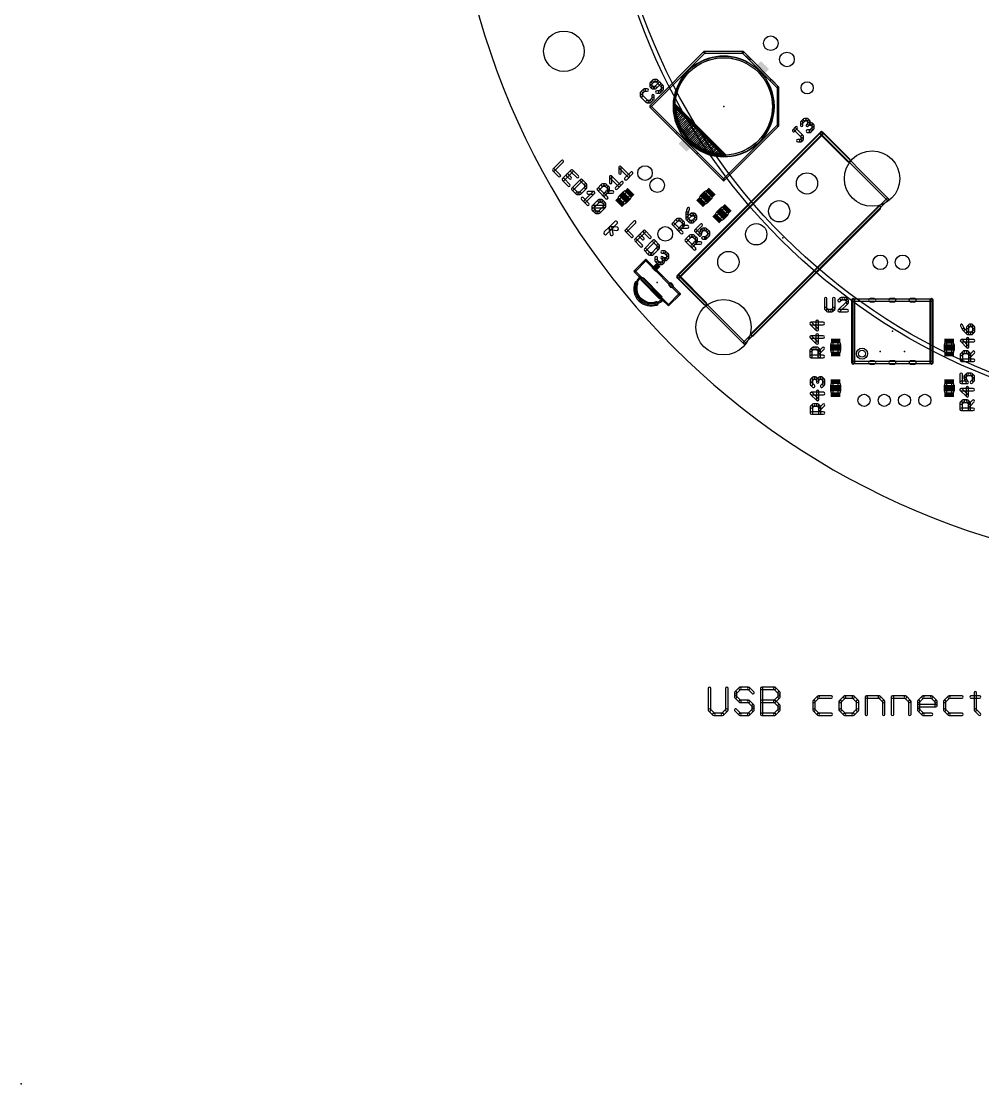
# Model space of a CAD drawing. Extents: x -10 to 136, y -30 to 100.
# Drawn here: x -9.6 to 50.6, y -30.3 to 36.2 of the extents above; entities that cross this region are included whole.
import ezdxf

# ---------------------------------------------------------------- set-up
doc = ezdxf.new("R2010")
doc.units = 0
for name, color, linetype in [('17', 82, 'CONTINUOUS'), ('18', 82, 'CONTINUOUS'), ('20', 7, 'CONTINUOUS'), ('21', 253, 'CONTINUOUS'), ('23', 7, 'CONTINUOUS'), ('24', 7, 'CONTINUOUS'), ('25', 253, 'CONTINUOUS'), ('49', 253, 'CONTINUOUS'), ('51', 253, 'CONTINUOUS')]:
    doc.layers.add(name, color=color, linetype=linetype)

# ---------------------------------------------------------------- blocks, each defined once
blk = doc.blocks.new('RECT')
blk.add_solid([(-0.5, -0.5), (0.5, -0.5), (-0.5, 0.5), (0.5, 0.5)])
blk = doc.blocks.new('ROUNDP')
blk.add_circle((0, 0), 0.5)
blk = doc.blocks.new('ROUNDV')
blk.add_circle((0, 0), 0.5)

msp = doc.modelspace()

# ---------------------------------------------------------------- linework, layer by layer
at = {"layer": '20'}
msp.add_circle((24.384, 34.29), 1.27, dxfattribs=at)
msp.add_arc((65.024, 49.53), 47.752, 180, 0, dxfattribs=at)
at = {"layer": '21'}
for points in [[(29.8326, 30.8026), (33.2267, 34.1967, 1), (33.1549, 34.2685), (29.7608, 30.8744, 1)], [(35.7839, 33.551, 1), (35.8303, 33.6414, 0.7285), (31.59, 29.4011, 1), (31.6804, 29.4474, -0.7285)], [(33.1908, 34.1818), (35.595, 34.1818, 1), (35.595, 34.2834), (33.1908, 34.2834, 1)], [(35.5591, 34.1967), (35.9833, 33.7724, 1), (36.0552, 33.8442), (35.6309, 34.2685, 1)], [(33.0019, 28.126, 1), (32.9555, 28.0356, 0.7285), (37.1958, 32.2759, 1), (37.1054, 32.2295, -0.7285)], [(37.3268, 32.4289), (37.7511, 32.0046, 1), (37.8229, 32.0765), (37.3987, 32.5007, 1)], [(37.7362, 32.0406), (37.7362, 29.6364, 1), (37.8378, 29.6364), (37.8378, 32.0406, 1)], [(31.459, 29.248), (29.8326, 30.8744, 1), (29.7608, 30.8026), (31.3871, 29.1762, 1)], [(31.6163, 20.1095), (40.5965, 29.0897, 1), (40.4528, 29.2334), (31.4726, 20.2532, 1)], [(37.7511, 29.6723), (34.357, 26.2782, 1), (34.4288, 26.2064), (37.8229, 29.6005, 1)], [(40.4528, 29.0897), (42.1411, 27.4015, 1), (42.2848, 27.5451), (40.5965, 29.2334, 1)], [(34.4288, 26.2782), (32.8025, 27.9045, 1), (32.7306, 27.8327), (34.357, 26.2064, 1)], [(36.268, 16.4994), (44.2066, 24.438, 1), (44.0629, 24.5817), (36.1243, 16.6431, 1)], [(27.0584, 22.8371), (27.3836, 23.1624, 1), (27.2399, 23.306), (26.9147, 22.9808, 1)], [(27.2053, 23.1846), (27.2771, 22.8398, 1), (27.476, 22.8813), (27.4042, 23.2261, 1)], [(27.5652, 23.6313), (27.2399, 23.306, 1), (27.3836, 23.1624), (27.7089, 23.4876, 1)], [(27.2977, 23.1336), (27.6822, 23.0797, 1), (27.7104, 23.2809), (27.3259, 23.3348, 1)], [(29.2385, 19.9488), (30.3592, 18.828, 1), (30.5029, 18.9717), (29.3821, 20.0924, 1)], [(33.3045, 18.5649), (31.6163, 20.2532, 1), (31.4726, 20.1095), (33.1609, 18.4212, 1)], [(29.0137, 19.7359, 1), (28.822, 19.8033, 0.6292), (30.2137, 18.4115, 1), (30.1464, 18.6032, -0.6292)], [(30.9709, 19.6306), (31.0699, 19.5316, 1), (31.2135, 19.6752), (31.1145, 19.7742, 1)], [(42.4064, 18.714), (42.4064, 14.814, 1), (42.6096, 14.814), (42.6096, 18.714, 1)], [(43.558, 18.6124), (43.818, 18.6124, 1), (43.818, 18.8156), (43.558, 18.8156, 1)], [(44.828, 18.6124), (45.088, 18.6124, 1), (45.088, 18.8156), (44.828, 18.8156, 1)], [(46.098, 18.6124), (46.358, 18.6124, 1), (46.358, 18.8156), (46.098, 18.8156, 1)], [(47.5096, 14.814), (47.5096, 18.714, 1), (47.3064, 18.714), (47.3064, 14.814, 1)], [(43.558, 14.7124), (43.818, 14.7124, 1), (43.818, 14.9156), (43.558, 14.9156, 1)], [(44.828, 14.7124), (45.088, 14.7124, 1), (45.088, 14.9156), (44.828, 14.9156, 1)], [(46.098, 14.7124), (46.358, 14.7124, 1), (46.358, 14.9156), (46.098, 14.9156, 1)]]:
    msp.add_lwpolyline(points, format="xyb", close=True, dxfattribs=at)
at = {"layer": '23'}
for p in [(34.3929, 30.8385), (28.194, 25.146), (33.274, 25.146), (34.29, 24.13), (27.432, 23.114), (38.1, 22.606), (30.226, 19.812), (44.958, 16.764), (41.402, 15.748), (48.514, 15.748), (41.402, 13.208), (48.514, 13.208), (-9.6012, -30.3276)]:
    msp.add_point(p, dxfattribs=at)
at = {"layer": '24'}
for p in [(33.274, 22.606), (44.196, 15.494), (45.72, 15.494)]:
    msp.add_point(p, dxfattribs=at)
at = {"layer": '25'}
for points in [[(29.3671, 31.9151), (29.1873, 31.7353, 1), (29.2951, 31.6276), (29.4749, 31.8073, 1)], [(29.6007, 31.9374), (29.421, 31.9374, 1), (29.421, 31.785), (29.6007, 31.785, 1)], [(29.9625, 32.5105), (29.7827, 32.3307, 1), (29.8905, 32.2229), (30.0702, 32.4027, 1)], [(29.7604, 32.2768), (29.7604, 32.0971, 1), (29.9128, 32.0971), (29.9128, 32.2768, 1)], [(29.7827, 32.0432), (29.8726, 31.9533, 1), (29.9803, 32.0611), (29.8905, 32.1509, 1)], [(29.9265, 31.931), (30.1062, 31.931, 1), (30.1062, 32.0834), (29.9265, 32.0834, 1)], [(30.1961, 32.5328), (30.0163, 32.5328, 1), (30.0163, 32.3804), (30.1961, 32.3804, 1)], [(30.1601, 31.9533), (30.4297, 32.2229, 1), (30.322, 32.3307), (30.0523, 32.0611, 1)], [(30.6095, 32.1509), (30.25, 32.5105, 1), (30.1422, 32.4027), (30.5017, 32.0432, 1)], [(30.4297, 31.6837), (30.6095, 31.8634, 1), (30.5017, 31.9712), (30.322, 31.7914, 1)], [(30.6318, 31.9173), (30.6318, 32.0971, 1), (30.4794, 32.0971), (30.4794, 31.9173, 1)], [(29.165, 31.6815), (29.165, 31.5017, 1), (29.3174, 31.5017), (29.3174, 31.6815, 1)], [(29.1873, 31.4478), (29.5469, 31.0883, 1), (29.6546, 31.1961), (29.2951, 31.5556, 1)], [(29.8344, 31.0883), (30.0141, 31.2681, 1), (29.9064, 31.3758), (29.7266, 31.1961, 1)], [(30.0365, 31.3219), (30.0365, 31.5017, 1), (29.8841, 31.5017), (29.8841, 31.3219, 1)], [(30.1961, 31.6613), (30.3759, 31.6613, 1), (30.3759, 31.8137), (30.1961, 31.8137, 1)], [(29.6007, 31.066), (29.7805, 31.066, 1), (29.7805, 31.2184), (29.6007, 31.2184, 1)], [(39.3252, 29.7791), (39.505, 29.9589, 1), (39.3973, 30.0666), (39.2175, 29.8869, 1)], [(39.4511, 29.9366), (39.6309, 29.9366, 1), (39.6309, 30.089), (39.4511, 30.089, 1)], [(39.577, 29.9589), (39.6669, 29.869, 1), (39.7746, 29.9768), (39.6848, 30.0666, 1)], [(39.6446, 29.9229), (39.6446, 29.7431, 1), (39.797, 29.7431), (39.797, 29.9229, 1)], [(38.8198, 29.2736), (38.9995, 29.4534, 1), (38.8918, 29.5612), (38.712, 29.3814, 1)], [(39.3591, 29.0219), (38.9097, 29.4713, 1), (38.8019, 29.3635), (39.2513, 28.9141, 1)], [(39.3476, 29.6532), (39.3476, 29.833, 1), (39.1952, 29.833), (39.1952, 29.6532, 1)], [(39.6669, 29.797), (39.577, 29.7071, 1), (39.6848, 29.5994), (39.7746, 29.6892, 1)], [(39.8106, 29.3699), (39.6309, 29.3699, 1), (39.6309, 29.2175), (39.8106, 29.2175, 1)], [(39.7208, 29.6669), (39.9005, 29.6669, 1), (39.9005, 29.8193), (39.7208, 29.8193, 1)], [(39.9365, 29.5274), (39.7568, 29.3476, 1), (39.8645, 29.2398), (40.0443, 29.4196, 1)], [(39.8466, 29.6892), (39.9365, 29.5994, 1), (40.0443, 29.7071), (39.9544, 29.797, 1)], [(39.9142, 29.6532), (39.9142, 29.4735, 1), (40.0666, 29.4735), (40.0666, 29.6532, 1)], [(39.0355, 28.6222), (39.2153, 28.6222, 1), (39.2153, 28.7746), (39.0355, 28.7746, 1)], [(39.2692, 28.6445), (39.359, 28.7344, 1), (39.2513, 28.8421), (39.1614, 28.7523, 1)], [(39.3814, 28.7882), (39.3814, 28.968, 1), (39.229, 28.968), (39.229, 28.7883, 1)], [(24.2317, 27.4548), (23.6924, 26.9156, 1), (23.8002, 26.8078), (24.3394, 27.3471, 1)], [(23.6924, 26.8078), (24.0519, 26.4483, 1), (24.1597, 26.5561), (23.8002, 26.9156, 1)], [(24.827, 26.8595), (24.2878, 26.3202, 1), (24.3955, 26.2124), (24.9348, 26.7517, 1)], [(24.5574, 26.4821), (24.7372, 26.3023, 1), (24.8449, 26.4101), (24.6652, 26.5898, 1)], [(25.2943, 26.5), (24.9348, 26.8595, 1), (24.827, 26.7517), (25.1865, 26.3922, 1)], [(27.9789, 26.6693), (27.9789, 27.0288, 1), (27.8265, 27.0288), (27.8265, 26.6693, 1)], [(27.8488, 26.9749), (28.3881, 26.4356, 1), (28.4958, 26.5434), (27.9565, 27.0827, 1)], [(28.3161, 26.2559), (28.6756, 26.6154, 1), (28.5678, 26.7232), (28.2083, 26.3637, 1)], [(24.2878, 26.2124), (24.6473, 25.8529, 1), (24.755, 25.9607), (24.3955, 26.3202, 1)], [(25.4224, 26.2641), (24.8831, 25.7248, 1), (24.9909, 25.6171), (25.5302, 26.1564, 1)], [(25.7998, 25.9945), (25.5302, 26.2641, 1), (25.4224, 26.1564), (25.692, 25.8867, 1)], [(25.8221, 25.7608), (25.8221, 25.9406, 1), (25.6697, 25.9406), (25.6697, 25.7608, 1)], [(26.5861, 25.6044), (26.8557, 25.8741, 1), (26.7479, 25.9818), (26.4783, 25.7122, 1)], [(26.8018, 25.8518), (26.9816, 25.8518, 1), (26.9816, 26.0042), (26.8018, 26.0042, 1)], [(26.9277, 25.8741), (27.1075, 25.6943, 1), (27.2152, 25.8021), (27.0355, 25.9818, 1)], [(27.3835, 26.0739), (27.3835, 26.4334, 1), (27.2311, 26.4334), (27.2311, 26.0739, 1)], [(27.2534, 26.3796), (27.7927, 25.8403, 1), (27.9005, 25.9481), (27.3612, 26.4873, 1)], [(27.7207, 25.6605), (28.0802, 26.02, 1), (27.9725, 26.1278), (27.6129, 25.7683, 1)], [(24.8831, 25.6171), (25.1528, 25.3474, 1), (25.2605, 25.4552), (24.9909, 25.7248, 1)], [(25.2066, 25.3251), (25.3864, 25.3251, 1), (25.3864, 25.4775), (25.2066, 25.4775, 1)], [(25.4403, 25.3474), (25.7998, 25.707, 1), (25.692, 25.8147), (25.3325, 25.4552, 1)], [(26.1975, 25.489), (25.6582, 24.9497, 1), (25.766, 24.842), (26.3053, 25.3812, 1)], [(25.8919, 25.3589), (26.2514, 25.3589, 1), (26.2514, 25.5113), (25.8919, 25.5113, 1)], [(27.1253, 25.1729), (26.5861, 25.7122, 1), (26.4783, 25.6044), (27.0176, 25.0652, 1)], [(27.1075, 25.6223), (26.8378, 25.3527, 1), (26.9456, 25.2449), (27.2152, 25.5146, 1)], [(27.0715, 25.4024), (27.431, 25.4024, 1), (27.431, 25.5548), (27.0715, 25.5548, 1)], [(27.0851, 25.7482), (27.0851, 25.5685, 1), (27.2375, 25.5685), (27.2375, 25.7482, 1)], [(25.4785, 25.0217), (25.838, 24.6622, 1), (25.9458, 24.77), (25.5862, 25.1295, 1)], [(26.2715, 24.5162), (26.631, 24.8757, 1), (26.5232, 24.9835), (26.1637, 24.624, 1)], [(26.2938, 24.3904), (26.2938, 24.5701, 1), (26.1414, 24.5701), (26.1414, 24.3904, 1)], [(26.2176, 24.4939), (26.9366, 24.4939, 1), (26.9366, 24.6463), (26.2176, 24.6463, 1)], [(26.5771, 24.8534), (26.7569, 24.8534, 1), (26.7569, 25.0058), (26.5771, 25.0058, 1)], [(26.8827, 24.624), (26.5232, 24.2645, 1), (26.631, 24.1567), (26.9905, 24.5162, 1)], [(26.703, 24.8758), (26.8827, 24.696, 1), (26.9905, 24.8038), (26.8108, 24.9835, 1)], [(26.8604, 24.7499), (26.8604, 24.5701, 1), (27.0128, 24.5701), (27.0128, 24.7499, 1)], [(26.4512, 24.2645), (26.2715, 24.4442, 1), (26.1637, 24.3365), (26.3435, 24.1567, 1)], [(26.5771, 24.2868), (26.3974, 24.2868, 1), (26.3974, 24.1344), (26.5771, 24.1344, 1)], [(32.1129, 24.4598), (32.023, 24.1902, 1), (32.1676, 24.142), (32.2575, 24.4116, 1)], [(32.0191, 24.1661), (32.0191, 23.8066, 1), (32.1715, 23.8066), (32.1715, 24.1661, 1)], [(32.3111, 24.1301), (32.0414, 23.8604, 1), (32.1492, 23.7527), (32.4188, 24.0223, 1)], [(32.5447, 24.1524), (32.365, 24.1524, 1), (32.365, 24), (32.5447, 24, 1)], [(32.6885, 24.0402), (32.5986, 24.1301, 1), (32.4908, 24.0223), (32.5807, 23.9324, 1)], [(32.7108, 23.8066), (32.7108, 23.9863, 1), (32.5584, 23.9863), (32.5584, 23.8066, 1)], [(28.7717, 23.6617), (28.2324, 23.1225, 1), (28.3402, 23.0147), (28.8795, 23.554, 1)], [(31.2842, 23.427), (31.5538, 23.6966, 1), (31.4461, 23.8044), (31.1764, 23.5347, 1)], [(31.8235, 22.9955), (31.2842, 23.5347, 1), (31.1764, 23.427), (31.7157, 22.8877, 1)], [(31.5, 23.6743), (31.6797, 23.6743, 1), (31.6797, 23.8267), (31.5, 23.8267, 1)], [(31.8056, 23.4448), (31.5359, 23.1752, 1), (31.6437, 23.0674), (31.9134, 23.3371, 1)], [(31.6258, 23.6966), (31.8056, 23.5168, 1), (31.9134, 23.6246), (31.7336, 23.8044, 1)], [(31.7696, 23.2249), (32.1291, 23.2249, 1), (32.1291, 23.3773), (31.7696, 23.3773, 1)], [(31.7833, 23.5707), (31.7833, 23.391, 1), (31.9357, 23.391), (31.9357, 23.5707, 1)], [(32.0414, 23.7527), (32.2212, 23.5729, 1), (32.329, 23.6807), (32.1492, 23.8604, 1)], [(32.2751, 23.5506), (32.4548, 23.5506, 1), (32.4548, 23.703), (32.2751, 23.703, 1)], [(32.5087, 23.5729), (32.6885, 23.7527, 1), (32.5807, 23.8604), (32.4009, 23.6807, 1)], [(32.9441, 23.4736), (32.5846, 23.1141, 1), (32.6924, 23.0063), (33.0519, 23.3658, 1)], [(28.2324, 23.0147), (28.5919, 22.6552, 1), (28.6997, 22.763), (28.3402, 23.1225, 1)], [(29.3671, 23.0664), (28.8278, 22.5271, 1), (28.9356, 22.4193), (29.4748, 22.9586, 1)], [(29.0974, 22.689), (29.2772, 22.5092, 1), (29.3849, 22.617), (29.2052, 22.7967, 1)], [(29.8343, 22.7069), (29.4748, 23.0664, 1), (29.3671, 22.9586), (29.7266, 22.5991, 1)], [(32.097, 22.411), (32.3666, 22.6806, 1), (32.2589, 22.7884), (31.9892, 22.5187, 1)], [(32.3128, 22.6583), (32.4925, 22.6583, 1), (32.4925, 22.8107), (32.3128, 22.8107, 1)], [(32.4386, 22.6806), (32.6184, 22.5008, 1), (32.7261, 22.6086), (32.5464, 22.7884, 1)], [(32.5846, 23.0063), (32.8542, 22.7367, 1), (32.962, 22.8444), (32.6924, 23.1141, 1)], [(32.5961, 22.5547), (32.5961, 22.375, 1), (32.7485, 22.375), (32.7485, 22.5547, 1)], [(32.9804, 22.7665), (33.0703, 23.0361, 1), (32.9257, 23.0843), (32.8358, 22.8147, 1)], [(33.0519, 23.0063), (33.1417, 23.0962, 1), (33.034, 23.204), (32.9441, 23.1141, 1)], [(33.0879, 23.0739), (33.2676, 23.0739, 1), (33.2676, 23.2263), (33.0879, 23.2263, 1)], [(33.2676, 22.687), (33.0879, 22.687, 1), (33.0879, 22.5346), (33.2676, 22.5346, 1)], [(33.2137, 23.0962), (33.3935, 22.9164, 1), (33.5013, 23.0242), (33.3215, 23.204, 1)], [(33.3935, 22.8444), (33.2137, 22.6647, 1), (33.3215, 22.5569), (33.5013, 22.7367, 1)], [(33.3712, 22.9703), (33.3712, 22.7906, 1), (33.5236, 22.7906), (33.5236, 22.9703, 1)], [(28.8278, 22.4193), (29.1873, 22.0598, 1), (29.2951, 22.1676), (28.9356, 22.5271, 1)], [(29.9624, 22.471), (29.4232, 21.9317, 1), (29.5309, 21.824), (30.0702, 22.3633, 1)], [(29.4232, 21.824), (29.6928, 21.5543, 1), (29.8006, 21.6621), (29.5309, 21.9317, 1)], [(29.9803, 21.5543), (30.3398, 21.9139, 1), (30.2321, 22.0216), (29.8725, 21.6621, 1)], [(30.3398, 22.2014), (30.0702, 22.471, 1), (29.9624, 22.3633), (30.2321, 22.0936, 1)], [(30.3621, 21.9677), (30.3621, 22.1475, 1), (30.2097, 22.1475), (30.2097, 21.9677, 1)], [(32.6363, 21.9794), (32.097, 22.5187, 1), (31.9892, 22.411), (32.5285, 21.8717, 1)], [(32.6184, 22.4288), (32.3487, 22.1592, 1), (32.4565, 22.0514), (32.7261, 22.3211, 1)], [(32.5824, 22.2089), (32.9419, 22.2089, 1), (32.9419, 22.3613), (32.5824, 22.3613, 1)], [(29.7467, 21.532), (29.9264, 21.532, 1), (29.9264, 21.6844), (29.7467, 21.6844, 1)], [(30.2385, 21.1926), (30.2385, 21.3724, 1), (30.0861, 21.3724), (30.0861, 21.1926, 1)], [(30.5218, 21.6557), (30.7015, 21.6557, 1), (30.7015, 21.8081), (30.5218, 21.8081, 1)], [(30.6655, 21.3364), (30.5757, 21.4263, 1), (30.4679, 21.3185), (30.5578, 21.2286, 1)], [(30.7914, 21.3587), (30.6117, 21.3587, 1), (30.6117, 21.2063), (30.7914, 21.2063, 1)], [(30.5355, 21.2825), (30.5355, 21.1027, 1), (30.6879, 21.1027), (30.6879, 21.2825, 1)], [(30.6477, 21.678), (30.8274, 21.4983, 1), (30.9352, 21.606), (30.7554, 21.7858, 1)], [(30.8274, 21.4263), (30.7375, 21.3364, 1), (30.8453, 21.2286), (30.9352, 21.3185, 1)], [(30.8051, 21.5521), (30.8051, 21.3724, 1), (30.9575, 21.3724), (30.9575, 21.5521, 1)], [(30.3959, 21.0667), (30.2162, 21.2465, 1), (30.1084, 21.1387), (30.2881, 20.959, 1)], [(30.5218, 21.0891), (30.342, 21.0891, 1), (30.342, 20.9367), (30.5218, 20.9367, 1)], [(30.5578, 21.1566), (30.4679, 21.0667, 1), (30.5757, 20.959), (30.6655, 21.0489, 1)], [(40.7037, 18.8129), (40.7037, 18.1773, 1), (40.8561, 18.1773), (40.8561, 18.8129, 1)], [(41.3645, 18.1773), (41.3645, 18.8129, 1), (41.2121, 18.8129), (41.2121, 18.1773, 1)], [(41.6951, 18.8667), (41.5679, 18.7396, 1), (41.6757, 18.6319), (41.8028, 18.759, 1)], [(41.6757, 17.9963), (42.1841, 18.5048, 1), (42.0764, 18.6125), (41.5679, 18.1041, 1)], [(42.0032, 18.8891), (41.7489, 18.8891, 1), (41.7489, 18.7367), (42.0032, 18.7367, 1)], [(42.1841, 18.7396), (42.057, 18.8667, 1), (41.9493, 18.759), (42.0764, 18.6319, 1)], [(42.2065, 18.5586), (42.2065, 18.6857, 1), (42.0541, 18.6857), (42.0541, 18.5586, 1)], [(40.726, 18.1234), (40.8531, 17.9963, 1), (40.9609, 18.1041), (40.8337, 18.2312, 1)], [(40.907, 17.974), (41.1612, 17.974, 1), (41.1612, 18.1264), (40.907, 18.1264, 1)], [(41.2151, 17.9963), (41.3422, 18.1234, 1), (41.2344, 18.2312), (41.1073, 18.1041, 1)], [(42.1303, 18.1264), (41.6218, 18.1264, 1), (41.6218, 17.974), (42.1303, 17.974, 1)], [(40.6273, 17.3307), (39.8647, 17.3307, 1), (39.8647, 17.1783), (40.6273, 17.1783, 1)], [(39.8108, 17.2006), (40.1921, 16.8192, 1), (40.2999, 16.927), (39.9185, 17.3083, 1)], [(40.3222, 16.8731), (40.3222, 17.3816, 1), (40.1698, 17.3816), (40.1698, 16.8731, 1)], [(49.2199, 17.1076), (49.347, 16.8534, 1), (49.4833, 16.9215), (49.3562, 17.1757, 1)], [(49.3613, 16.8336), (49.6155, 16.5793, 1), (49.7233, 16.6871), (49.469, 16.9413, 1)], [(49.7426, 17.1955), (49.6155, 17.0684, 1), (49.7233, 16.9607), (49.8504, 17.0878, 1)], [(49.5932, 17.0146), (49.5932, 16.6332, 1), (49.7456, 16.6332), (49.7456, 17.0146, 1)], [(49.6694, 16.557), (49.9236, 16.557, 1), (49.9236, 16.7094), (49.6694, 16.7094, 1)], [(49.9236, 17.2179), (49.7965, 17.2179, 1), (49.7965, 17.0655), (49.9236, 17.0655, 1)], [(50.1046, 17.0684), (49.9775, 17.1955, 1), (49.8697, 17.0878), (49.9968, 16.9607, 1)], [(49.9775, 16.5793), (50.1046, 16.7065, 1), (49.9968, 16.8142), (49.8697, 16.6871, 1)], [(50.1269, 16.7603), (50.1269, 17.0146, 1), (49.9745, 17.0146), (49.9745, 16.7603, 1)], [(40.6273, 16.4887), (39.8647, 16.4887, 1), (39.8647, 16.3363), (40.6273, 16.3363, 1)], [(39.8108, 16.3586), (40.1921, 15.9773, 1), (40.2999, 16.085), (39.9185, 16.4664, 1)], [(40.3222, 16.0312), (40.3222, 16.5396, 1), (40.1698, 16.5396), (40.1698, 16.0312, 1)], [(50.0507, 16.2488), (49.2881, 16.2488, 1), (49.2881, 16.0964), (50.0507, 16.0964, 1)], [(49.2342, 16.1187), (49.6155, 15.7374, 1), (49.7233, 15.8451), (49.3419, 16.2265, 1)], [(49.7456, 15.7913), (49.7456, 16.2997, 1), (49.5932, 16.2997), (49.5932, 15.7913, 1)], [(39.9185, 15.5166), (40.0456, 15.6438, 1), (39.9379, 15.7515), (39.8108, 15.6244, 1)], [(39.9409, 15.1892), (39.9409, 15.5705, 1), (39.7885, 15.5705), (39.7885, 15.1892, 1)], [(39.9918, 15.6214), (40.246, 15.6214, 1), (40.246, 15.7738), (39.9918, 15.7738, 1)], [(40.1921, 15.6438), (40.3192, 15.5166, 1), (40.427, 15.6244), (40.2999, 15.7515, 1)], [(40.427, 15.3895), (40.6812, 15.6438, 1), (40.5734, 15.7515), (40.3192, 15.4973, 1)], [(40.2969, 15.5705), (40.2969, 15.1892, 1), (40.4493, 15.1892), (40.4493, 15.5705, 1)], [(49.3419, 15.2767), (49.469, 15.4039, 1), (49.3613, 15.5116), (49.2342, 15.3845, 1)], [(49.3643, 14.9493), (49.3643, 15.3306, 1), (49.2119, 15.3306), (49.2119, 14.9493, 1)], [(49.4152, 15.3815), (49.6694, 15.3815, 1), (49.6694, 15.5339), (49.4152, 15.5339, 1)], [(49.6155, 15.4039), (49.7426, 15.2767, 1), (49.8504, 15.3845), (49.7233, 15.5116, 1)], [(49.8504, 15.1496), (50.1046, 15.4039, 1), (49.9968, 15.5116), (49.7426, 15.2574, 1)], [(49.7203, 15.3306), (49.7203, 14.9493, 1), (49.8727, 14.9493), (49.8727, 15.3306, 1)], [(40.6273, 15.2654), (39.8647, 15.2654, 1), (39.8647, 15.113), (40.6273, 15.113, 1)], [(50.0507, 15.0255), (49.2881, 15.0255, 1), (49.2881, 14.8731), (50.0507, 14.8731, 1)], [(49.1865, 14.0796), (49.1865, 13.5711, 1), (49.3389, 13.5711), (49.3389, 14.0796, 1)], [(49.5707, 13.8986), (49.6979, 14.0257, 1), (49.5901, 14.1334), (49.463, 14.0063, 1)], [(49.5931, 13.8253), (49.5931, 13.9525, 1), (49.4407, 13.9525), (49.4407, 13.8253, 1)], [(49.644, 14.0034), (49.8982, 14.0034, 1), (49.8982, 14.1558), (49.644, 14.1558, 1)], [(49.8443, 14.0257), (49.9714, 13.8986, 1), (50.0792, 14.0063), (49.9521, 14.1334, 1)], [(49.9491, 13.9525), (49.9491, 13.6982, 1), (50.1015, 13.6982), (50.1015, 13.9525, 1)], [(39.9439, 13.6587), (40.071, 13.7858, 1), (39.9633, 13.8935), (39.8362, 13.7664, 1)], [(39.9663, 13.4583), (39.9663, 13.7126, 1), (39.8139, 13.7126), (39.8139, 13.4583, 1)], [(40.071, 13.3851), (39.9439, 13.5122, 1), (39.8362, 13.4045), (39.9633, 13.2773, 1)], [(40.0172, 13.7635), (40.1443, 13.7635, 1), (40.1443, 13.9159), (40.0172, 13.9159, 1)], [(40.0904, 13.7858), (40.2175, 13.6587, 1), (40.3253, 13.7664), (40.1981, 13.8935, 1)], [(40.3253, 13.6587), (40.4524, 13.7858, 1), (40.3446, 13.8935), (40.2175, 13.7664, 1)], [(40.1952, 13.7126), (40.1952, 13.5854, 1), (40.3476, 13.5854), (40.3476, 13.7126, 1)], [(40.3985, 13.7635), (40.5256, 13.7635, 1), (40.5256, 13.9159), (40.3985, 13.9159, 1)], [(40.4717, 13.7858), (40.5988, 13.6587, 1), (40.7066, 13.7664), (40.5795, 13.8935, 1)], [(40.5988, 13.5122), (40.4717, 13.3851, 1), (40.5795, 13.2773), (40.7066, 13.4045, 1)], [(40.5765, 13.7126), (40.5765, 13.4583, 1), (40.7289, 13.4583), (40.7289, 13.7126, 1)], [(49.2627, 13.4949), (49.644, 13.4949, 1), (49.644, 13.6473), (49.2627, 13.6473, 1)], [(49.7121, 13.6052), (49.585, 13.8594, 1), (49.4487, 13.7913), (49.5758, 13.5371, 1)], [(49.7202, 12.7292), (49.7202, 13.2376, 1), (49.5678, 13.2376), (49.5678, 12.7292, 1)], [(49.9714, 13.7521), (49.8443, 13.625, 1), (49.9521, 13.5172), (50.0792, 13.6444, 1)], [(40.6527, 12.9468), (39.8901, 12.9468, 1), (39.8901, 12.7944), (40.6527, 12.7944, 1)], [(39.8362, 12.8167), (40.2175, 12.4354, 1), (40.3253, 12.5431), (39.9439, 12.9245, 1)], [(40.3476, 12.4893), (40.3476, 12.9977, 1), (40.1952, 12.9977), (40.1952, 12.4893, 1)], [(50.0253, 13.1867), (49.2627, 13.1867, 1), (49.2627, 13.0343), (50.0253, 13.0343, 1)], [(49.2088, 13.0566), (49.5901, 12.6753, 1), (49.6979, 12.783), (49.3165, 13.1644, 1)], [(39.9439, 11.9747), (40.071, 12.1019, 1), (39.9633, 12.2096), (39.8362, 12.0825, 1)], [(39.9663, 11.6473), (39.9663, 12.0286, 1), (39.8139, 12.0286), (39.8139, 11.6473, 1)], [(40.0172, 12.0795), (40.2714, 12.0795, 1), (40.2714, 12.2319), (40.0172, 12.2319, 1)], [(40.2175, 12.1019), (40.3446, 11.9747, 1), (40.4524, 12.0825), (40.3253, 12.2096, 1)], [(40.4524, 11.8476), (40.7066, 12.1019, 1), (40.5988, 12.2096), (40.3446, 11.9554, 1)], [(40.3223, 12.0286), (40.3223, 11.6473, 1), (40.4747, 11.6473), (40.4747, 12.0286, 1)], [(49.3165, 12.2146), (49.4436, 12.3418, 1), (49.3359, 12.4495), (49.2088, 12.3224, 1)], [(49.3389, 11.8872), (49.3389, 12.2685, 1), (49.1865, 12.2685), (49.1865, 11.8872, 1)], [(49.3898, 12.3194), (49.644, 12.3194, 1), (49.644, 12.4718), (49.3898, 12.4718, 1)], [(49.5901, 12.3418), (49.7172, 12.2146, 1), (49.825, 12.3224), (49.6979, 12.4495, 1)], [(49.825, 12.0875), (50.0792, 12.3418, 1), (49.9714, 12.4495), (49.7172, 12.1953, 1)], [(49.6949, 12.2685), (49.6949, 11.8872, 1), (49.8473, 11.8872), (49.8473, 12.2685, 1)], [(40.6527, 11.7235), (39.8901, 11.7235, 1), (39.8901, 11.5711), (40.6527, 11.5711, 1)], [(50.0253, 11.9634), (49.2627, 11.9634, 1), (49.2627, 11.811), (50.0253, 11.811, 1)]]:
    msp.add_lwpolyline(points, format="xyb", close=True, dxfattribs=at)
at = {"layer": '49'}
for points in [[(33.4264, -5.5866), (33.4264, -6.9424, 1), (33.5788, -6.9424), (33.5788, -5.5866, 1)], [(34.6635, -6.9424), (34.6635, -5.5866, 1), (34.5111, -5.5866), (34.5111, -6.9424, 1)], [(35.357, -5.5327), (35.0859, -5.8039, 1), (35.1936, -5.9117), (35.4648, -5.6405, 1)], [(35.0636, -5.8578), (35.0636, -6.1289, 1), (35.216, -6.1289), (35.216, -5.8578, 1)], [(35.9533, -5.5104), (35.4109, -5.5104, 1), (35.4109, -5.6628), (35.9533, -5.6628, 1)], [(36.2783, -5.8039), (36.0071, -5.5327, 1), (35.8994, -5.6405), (36.1705, -5.9117, 1)], [(36.8531, -7.2136), (36.8531, -5.5866, 1), (36.7007, -5.5866), (36.7007, -7.2136, 1)], [(36.7769, -5.6628), (37.5904, -5.6628, 1), (37.5904, -5.5104), (36.7769, -5.5104, 1)], [(37.5365, -5.6405), (37.8077, -5.9117, 1), (37.9155, -5.8039), (37.6443, -5.5327, 1)], [(37.7854, -5.8578), (37.7854, -6.1289, 1), (37.9378, -6.1289), (37.9378, -5.8578, 1)], [(50.0691, -5.8578), (50.0691, -6.9424, 1), (50.2215, -6.9424), (50.2215, -5.8578, 1)], [(35.0859, -6.1828), (35.357, -6.454, 1), (35.4648, -6.3462), (35.1936, -6.0751, 1)], [(35.4109, -6.4763), (35.9533, -6.4763, 1), (35.9533, -6.3239), (35.4109, -6.3239, 1)], [(35.8994, -6.454), (36.1705, -6.7252, 1), (36.2783, -6.6174), (36.0071, -6.3462, 1)], [(36.1482, -6.6713), (36.1482, -6.9424, 1), (36.3006, -6.9424), (36.3006, -6.6713, 1)], [(36.7769, -6.4763), (37.5904, -6.4763, 1), (37.5904, -6.3239), (36.7769, -6.3239, 1)], [(37.8077, -6.0751), (37.5365, -6.3462, 1), (37.6443, -6.454), (37.9155, -6.1828, 1)], [(37.5365, -6.454), (37.8077, -6.7252, 1), (37.9155, -6.6174), (37.6443, -6.3462, 1)], [(37.7854, -6.6713), (37.7854, -6.9424, 1), (37.9378, -6.9424), (37.9378, -6.6713, 1)], [(40.2685, -6.0751), (39.9973, -6.3462, 1), (40.1051, -6.454), (40.3763, -6.1828, 1)], [(39.975, -6.4001), (39.975, -6.9424, 1), (40.1274, -6.9424), (40.1274, -6.4001, 1)], [(41.1359, -6.0527), (40.3224, -6.0527, 1), (40.3224, -6.2051), (41.1359, -6.2051, 1)], [(41.9057, -6.0751), (41.6345, -6.3462, 1), (41.7423, -6.454), (42.0134, -6.1828, 1)], [(41.6122, -6.4001), (41.6122, -6.9424, 1), (41.7646, -6.9424), (41.7646, -6.4001, 1)], [(42.5019, -6.0527), (41.9595, -6.0527, 1), (41.9595, -6.2051), (42.5019, -6.2051, 1)], [(42.8269, -6.3462), (42.5558, -6.0751, 1), (42.448, -6.1828), (42.7192, -6.454, 1)], [(42.8492, -6.9424), (42.8492, -6.4001, 1), (42.6968, -6.4001), (42.6968, -6.9424, 1)], [(43.4017, -7.2136), (43.4017, -6.1289, 1), (43.2493, -6.1289), (43.2493, -7.2136, 1)], [(43.3255, -6.2051), (44.139, -6.2051, 1), (44.139, -6.0527), (43.3255, -6.0527, 1)], [(44.0851, -6.1828), (44.3563, -6.454, 1), (44.4641, -6.3462), (44.1929, -6.0751, 1)], [(44.334, -6.4001), (44.334, -7.2136, 1), (44.4864, -7.2136), (44.4864, -6.4001, 1)], [(45.0389, -7.2136), (45.0389, -6.1289, 1), (44.8865, -6.1289), (44.8865, -7.2136, 1)], [(44.9627, -6.2051), (45.7762, -6.2051, 1), (45.7762, -6.0527), (44.9627, -6.0527, 1)], [(45.7223, -6.1828), (45.9935, -6.454, 1), (46.1012, -6.3462), (45.8301, -6.0751, 1)], [(45.9712, -6.4001), (45.9712, -7.2136, 1), (46.1236, -7.2136), (46.1236, -6.4001, 1)], [(46.6537, -6.454), (46.9249, -6.1828, 1), (46.8171, -6.0751), (46.546, -6.3462, 1)], [(46.6761, -6.9424), (46.6761, -6.4001, 1), (46.5237, -6.4001), (46.5237, -6.9424, 1)], [(47.6845, -6.5951), (46.5999, -6.5951, 1), (46.5999, -6.7475), (47.6845, -6.7475, 1)], [(46.871, -6.2051), (47.4133, -6.2051, 1), (47.4133, -6.0527), (46.871, -6.0527, 1)], [(47.3595, -6.1828), (47.6306, -6.454, 1), (47.7384, -6.3462), (47.4672, -6.0751, 1)], [(47.6083, -6.4001), (47.6083, -6.6713, 1), (47.7607, -6.6713), (47.7607, -6.4001, 1)], [(48.4543, -6.0751), (48.1831, -6.3462, 1), (48.2909, -6.454), (48.5621, -6.1828, 1)], [(48.1608, -6.4001), (48.1608, -6.9424, 1), (48.3132, -6.9424), (48.3132, -6.4001, 1)], [(49.3217, -6.0527), (48.5082, -6.0527, 1), (48.5082, -6.2051), (49.3217, -6.2051, 1)], [(49.8742, -6.2051), (50.4165, -6.2051, 1), (50.4165, -6.0527), (49.8742, -6.0527, 1)], [(33.4487, -6.9963), (33.7199, -7.2675, 1), (33.8276, -7.1597), (33.5565, -6.8886, 1)], [(33.7738, -7.2898), (34.3161, -7.2898, 1), (34.3161, -7.1374), (33.7738, -7.1374, 1)], [(34.37, -7.2675), (34.6411, -6.9963, 1), (34.5334, -6.8886), (34.2622, -7.1597, 1)], [(35.4648, -7.1597), (35.1936, -6.8886, 1), (35.0859, -6.9963), (35.357, -7.2675, 1)], [(35.9533, -7.1374), (35.4109, -7.1374, 1), (35.4109, -7.2898), (35.9533, -7.2898, 1)], [(36.1705, -6.8886), (35.8994, -7.1597, 1), (36.0071, -7.2675), (36.2783, -6.9963, 1)], [(37.5904, -7.1374), (36.7769, -7.1374, 1), (36.7769, -7.2898), (37.5904, -7.2898, 1)], [(37.8077, -6.8886), (37.5365, -7.1597, 1), (37.6443, -7.2675), (37.9155, -6.9963, 1)], [(39.9973, -6.9963), (40.2685, -7.2675, 1), (40.3763, -7.1597), (40.1051, -6.8886, 1)], [(40.3224, -7.2898), (41.1359, -7.2898, 1), (41.1359, -7.1374), (40.3224, -7.1374, 1)], [(41.6345, -6.9963), (41.9057, -7.2675, 1), (42.0134, -7.1597), (41.7423, -6.8886, 1)], [(41.9595, -7.2898), (42.5019, -7.2898, 1), (42.5019, -7.1374), (41.9595, -7.1374, 1)], [(42.5558, -7.2675), (42.8269, -6.9963, 1), (42.7192, -6.8886), (42.448, -7.1597, 1)], [(46.9249, -7.1597), (46.6537, -6.8886, 1), (46.546, -6.9963), (46.8171, -7.2675, 1)], [(47.4133, -7.1374), (46.871, -7.1374, 1), (46.871, -7.2898), (47.4133, -7.2898, 1)], [(48.1831, -6.9963), (48.4543, -7.2675, 1), (48.5621, -7.1597), (48.2909, -6.8886, 1)], [(48.5082, -7.2898), (49.3217, -7.2898, 1), (49.3217, -7.1374), (48.5082, -7.1374, 1)], [(50.0914, -6.9963), (50.3626, -7.2675, 1), (50.4704, -7.1597), (50.1992, -6.8886, 1)]]:
    msp.add_lwpolyline(points, format="xyb", close=True, dxfattribs=at)
for radius in [38.2532, 37.9738]:
    msp.add_circle((65.024, 49.53), radius, dxfattribs=at)
at = {"layer": '51'}
for points in [[(29.8326, 30.8026), (33.2267, 34.1967, 1), (33.1549, 34.2685), (29.7608, 30.8744, 1)], [(33.1908, 34.1818), (35.595, 34.1818, 1), (35.595, 34.2834), (33.1908, 34.2834, 1)], [(35.5591, 34.1967), (37.7511, 32.0046, 1), (37.8229, 32.0765), (35.6309, 34.2685, 1)], [(37.7362, 32.0406), (37.7362, 29.6364, 1), (37.8378, 29.6364), (37.8378, 32.0406, 1)], [(34.4288, 26.2782), (29.8326, 30.8744, 1), (29.7608, 30.8026), (34.357, 26.2064, 1)], [(31.2811, 30.9086), (34.4277, 27.762, 1), (34.4995, 27.8338), (31.3529, 30.9805, 1)], [(31.3018, 30.8334), (31.3725, 30.1263, 1), (31.4736, 30.1364), (31.4029, 30.8435, 1)], [(31.4236, 30.839), (31.3883, 30.8744, 1), (31.3164, 30.8026), (31.3518, 30.7672, 1)], [(31.3904, 30.7815), (31.3999, 30.791, 1), (31.328, 30.8628), (31.3185, 30.8533, 1)], [(31.4034, 30.6508), (31.4717, 30.7191, 1), (31.3998, 30.791), (31.3316, 30.7227, 1)], [(31.4165, 30.5202), (31.5435, 30.6473, 1), (31.4717, 30.7191), (31.3446, 30.5921, 1)], [(34.4288, 27.8338), (31.4236, 30.839, 1), (31.3518, 30.7672), (34.357, 27.762, 1)], [(31.4295, 30.3896), (31.6154, 30.5754, 1), (31.5435, 30.6473), (31.3577, 30.4614, 1)], [(31.4426, 30.259), (31.6872, 30.5036, 1), (31.6154, 30.5754), (31.3708, 30.3308, 1)], [(31.4557, 30.1284), (31.7591, 30.4317, 1), (31.6872, 30.5036), (31.3838, 30.2002, 1)], [(31.3759, 30.1125), (31.6587, 29.4054, 1), (31.7531, 29.4431), (31.4702, 30.1502, 1)], [(31.4897, 30.0187), (31.8309, 30.3599, 1), (31.7591, 30.4317), (31.4178, 30.0905, 1)], [(31.5307, 29.916), (31.9027, 30.2881, 1), (31.8309, 30.3599), (31.4589, 29.9879, 1)], [(31.5718, 29.8134), (31.9746, 30.2162, 1), (31.9027, 30.2881), (31.4999, 29.8853, 1)], [(31.6128, 29.7108), (32.0464, 30.1444, 1), (31.9746, 30.2162), (31.541, 29.7826, 1)], [(31.6539, 29.6082), (32.1183, 30.0725, 1), (32.0464, 30.1444), (31.582, 29.68, 1)], [(31.6949, 29.5055), (32.1901, 30.0007, 1), (32.1183, 30.0725), (31.6231, 29.5774, 1)], [(31.736, 29.4029), (32.262, 29.9289, 1), (32.1901, 30.0007), (31.6641, 29.4747, 1)], [(31.7932, 29.3164), (32.3338, 29.857, 1), (32.262, 29.9289), (31.7213, 29.3882, 1)], [(31.6645, 29.3947), (32.1949, 28.6523, 1), (32.2776, 28.7113), (31.7472, 29.4538, 1)], [(31.8531, 29.2326), (32.4056, 29.7852, 1), (32.3338, 29.857), (31.7812, 29.3044, 1)], [(31.9129, 29.1488), (32.4775, 29.7133, 1), (32.4056, 29.7852), (31.8411, 29.2206, 1)], [(31.9728, 29.065), (32.5493, 29.6415, 1), (32.4775, 29.7133), (31.901, 29.1368, 1)], [(32.0327, 28.9811), (32.6212, 29.5696, 1), (32.5493, 29.6415), (31.9608, 29.053, 1)], [(32.0925, 28.8973), (32.693, 29.4978, 1), (32.6212, 29.5696), (32.0207, 28.9692, 1)], [(32.1524, 28.8135), (32.7648, 29.426, 1), (32.693, 29.4978), (32.0806, 28.8854, 1)], [(32.2123, 28.7297), (32.8367, 29.3541, 1), (32.7648, 29.426), (32.1404, 28.8015, 1)], [(32.2721, 28.6459), (32.9085, 29.2823, 1), (32.8367, 29.3541), (32.2003, 28.7177, 1)], [(32.3553, 28.5854), (32.9804, 29.2104, 1), (32.9085, 29.2823), (32.2835, 28.6572, 1)], [(37.7511, 29.6723), (34.357, 26.2782, 1), (34.4288, 26.2064), (37.8229, 29.6005, 1)], [(31.5893, 20.1364), (40.5696, 29.1167, 1), (40.4798, 29.2065), (31.4995, 20.2262, 1)], [(32.2063, 28.6407), (32.9842, 28.075, 1), (33.0439, 28.1572), (32.2661, 28.7229, 1)], [(32.4385, 28.5249), (33.0522, 29.1386, 1), (32.9804, 29.2104), (32.3667, 28.5967, 1)], [(32.5217, 28.4644), (33.1241, 29.0667, 1), (33.0522, 29.1386), (32.4498, 28.5362, 1)], [(32.6049, 28.4039), (33.1959, 28.9949, 1), (33.1241, 29.0667), (32.533, 28.4757, 1)], [(32.6881, 28.3434), (33.2677, 28.9231, 1), (33.1959, 28.9949), (32.6162, 28.4152, 1)], [(32.7712, 28.2829), (33.3396, 28.8512, 1), (33.2677, 28.9231), (32.6994, 28.3547, 1)], [(32.8544, 28.2224), (33.4114, 28.7794, 1), (33.3396, 28.8512), (32.7826, 28.2942, 1)], [(32.9376, 28.1619), (33.4833, 28.7075, 1), (33.4114, 28.7794), (32.8658, 28.2337, 1)], [(33.0208, 28.1014), (33.5551, 28.6357, 1), (33.4833, 28.7075), (32.949, 28.1732, 1)], [(33.12, 28.0569), (33.627, 28.5639, 1), (33.5551, 28.6357), (33.0481, 28.1287, 1)], [(40.4798, 29.1167), (44.6107, 24.9858, 1), (44.7005, 25.0756), (40.5696, 29.2065, 1)], [(32.998, 28.0679), (33.7404, 27.8204, 1), (33.7726, 27.9168), (33.0301, 28.1643, 1)], [(33.2277, 28.0209), (33.6988, 28.492, 1), (33.627, 28.5639), (33.1559, 28.0928, 1)], [(33.3355, 27.985), (33.7706, 28.4202, 1), (33.6988, 28.492), (33.2636, 28.0569, 1)], [(33.4432, 27.9491), (33.8425, 28.3483, 1), (33.7706, 28.4202), (33.3714, 28.0209, 1)], [(33.551, 27.9132), (33.9143, 28.2765, 1), (33.8425, 28.3483), (33.4792, 27.985, 1)], [(33.6588, 27.8773), (33.9862, 28.2046, 1), (33.9143, 28.2765), (33.5869, 27.9491, 1)], [(33.7665, 27.8413), (34.058, 28.1328, 1), (33.9862, 28.2046), (33.6947, 27.9132, 1)], [(33.8907, 27.8218), (34.1298, 28.061, 1), (34.058, 28.1328), (33.8188, 27.8936, 1)], [(34.02, 27.8074), (34.2017, 27.9891, 1), (34.1298, 28.061), (33.9481, 27.8793, 1)], [(34.1493, 27.793), (34.2735, 27.9173, 1), (34.2017, 27.9891), (34.0775, 27.8649, 1)], [(34.2786, 27.7787), (34.3454, 27.8454, 1), (34.2735, 27.9173), (34.2068, 27.8505, 1)], [(33.7509, 27.8181), (34.3873, 27.7474, 1), (34.3985, 27.8484), (33.7621, 27.9191, 1)], [(34.4079, 27.7643), (34.4172, 27.7736, 1), (34.3454, 27.8454), (34.3361, 27.8362, 1)], [(27.9162, 25.0773), (28.2627, 25.4237, 1), (28.155, 25.5315), (27.8085, 25.185, 1)], [(32.9962, 25.0773), (33.3427, 25.4237, 1), (33.235, 25.5315), (32.8885, 25.185, 1)], [(28.4717, 25.2147), (28.1253, 24.8682, 1), (28.233, 24.7605), (28.5795, 25.107, 1)], [(33.5517, 25.2147), (33.2053, 24.8682, 1), (33.313, 24.7605), (33.6595, 25.107, 1)], [(44.6107, 25.0756), (35.6304, 16.0953, 1), (35.7202, 16.0055), (44.7005, 24.9858, 1)], [(34.0122, 24.0613), (34.3587, 24.4077, 1), (34.251, 24.5155), (33.9045, 24.169, 1)], [(34.5677, 24.1987), (34.2213, 23.8522, 1), (34.329, 23.7445), (34.6755, 24.091, 1)], [(28.8387, 20.4922), (29.5458, 21.1993, 1), (29.4919, 21.2532), (28.7848, 20.546, 1)], [(29.4919, 21.1993), (31.6133, 19.0779, 1), (31.6672, 19.1318), (29.5458, 21.2532, 1)], [(29.1923, 20.1925), (28.8387, 20.546, 1), (28.7848, 20.4922), (29.1384, 20.1386, 1)], [(29.1923, 20.1386, 1), (29.1384, 20.1925, 1), (30.6065, 18.7244, 1), (30.5526, 18.7783, -1)], [(30.6065, 18.7783), (29.1923, 20.1925, 1), (29.1384, 20.1386), (30.5526, 18.7244, 1)], [(35.7202, 16.0953), (31.5893, 20.2262, 1), (31.4995, 20.1364), (35.6304, 16.0055, 1)], [(29.103, 18.7598), (29.1738, 18.689, 1), (29.2276, 18.7429), (29.1569, 18.8136, 1)], [(30.96, 18.4247), (30.6065, 18.7783, 1), (30.5526, 18.7244), (30.9062, 18.3708, 1)], [(31.6133, 19.1318), (30.9062, 18.4247, 1), (30.96, 18.3708), (31.6672, 19.0779, 1)], [(42.508, 18.6505), (47.408, 18.6505, 1), (47.408, 18.7775), (42.508, 18.7775, 1)], [(42.5715, 14.814), (42.5715, 18.714, 1), (42.4445, 18.714), (42.4445, 14.814, 1)], [(47.3445, 18.714), (47.3445, 14.814, 1), (47.4715, 14.814), (47.4715, 18.714, 1)], [(41.2542, 15.503), (41.2542, 15.993, 1), (41.1018, 15.993), (41.1018, 15.503, 1)], [(41.5498, 15.993), (41.5498, 15.503, 1), (41.7022, 15.503), (41.7022, 15.993, 1)], [(48.3662, 15.503), (48.3662, 15.993, 1), (48.2138, 15.993), (48.2138, 15.503, 1)], [(48.6618, 15.993), (48.6618, 15.503, 1), (48.8142, 15.503), (48.8142, 15.993, 1)], [(47.408, 14.8775), (42.508, 14.8775, 1), (42.508, 14.7505), (47.408, 14.7505, 1)], [(41.2542, 12.963), (41.2542, 13.453, 1), (41.1018, 13.453), (41.1018, 12.963, 1)], [(41.5498, 13.453), (41.5498, 12.963, 1), (41.7022, 12.963), (41.7022, 13.453, 1)], [(48.3662, 12.963), (48.3662, 13.453, 1), (48.2138, 13.453), (48.2138, 12.963, 1)], [(48.6618, 13.453), (48.6618, 12.963, 1), (48.8142, 12.963), (48.8142, 13.453, 1)]]:
    msp.add_lwpolyline(points, format="xyb", close=True, dxfattribs=at)
for centre, radius in [((34.3929, 30.8385), 3.1508), ((34.3929, 30.8385), 3.0492), ((43.058, 15.364), 0.3463), ((43.058, 15.364), 0.2193)]:
    msp.add_circle(centre, radius, dxfattribs=at)

# ---------------------------------------------------------------- block references
at = {"layer": '17', "rotation": 45}
for p, xscale, yscale in [((43.6857, 26.3238), 3.4671, 3.4671), ((43.6857, 26.3238), 3.4671, 3.4671), ((39.6087, 26.0185), 1.3335, 1.3335), ((39.6087, 26.0185), 1.3335, 1.3335), ((37.8665, 24.2763), 1.3335, 1.3335), ((37.8665, 24.2763), 1.3335, 1.3335), ((36.4297, 22.8395), 1.3335, 1.3335), ((36.4297, 22.8395), 1.3335, 1.3335), ((34.6875, 21.0973), 1.3335, 1.3335), ((34.6875, 21.0973), 1.3335, 1.3335), ((34.3822, 17.0203), 3.4671, 3.4671), ((34.3822, 17.0203), 3.4671, 3.4671)]:
    msp.add_blockref('ROUNDP', p, dxfattribs=dict(at, xscale=xscale, yscale=yscale))
at = {"layer": '18'}
for p, xscale, yscale in [((37.338, 34.798), 0.9144, 0.9144), ((38.354, 33.782), 0.9144, 0.9144), ((39.624, 32.004), 0.762, 0.762), ((29.464, 26.67), 0.9144, 0.9144), ((30.226, 25.908), 0.9144, 0.9144), ((30.734, 22.86), 0.9144, 0.9144), ((44.196, 21.082), 0.9144, 0.9144), ((45.593, 21.082), 0.9144, 0.9144), ((43.18, 12.446), 0.762, 0.762), ((44.45, 12.446), 0.762, 0.762), ((45.72, 12.446), 0.762, 0.762), ((46.99, 12.446), 0.762, 0.762)]:
    msp.add_blockref('ROUNDV', p, dxfattribs=dict(at, xscale=xscale, yscale=yscale))
at = {"layer": '21'}
for p, xscale, yscale, rotation in [((28.194, 25.146), 0.4064, 0.7112, 45), ((33.274, 25.146), 0.4064, 0.7112, 45), ((34.29, 24.13), 0.4064, 0.7112, 225), ((30.1553, 20.7666), 0.34, 0.45, 315), ((41.402, 15.748), 0.4064, 0.7112, 90), ((48.514, 15.748), 0.4064, 0.7112, 270), ((41.402, 13.208), 0.4064, 0.7112, 270), ((48.514, 13.208), 0.4064, 0.7112, 90)]:
    msp.add_blockref('RECT', p, dxfattribs=dict(at, xscale=xscale, yscale=yscale, rotation=rotation))
at = {"layer": '51'}
for p, xscale, yscale, rotation in [((36.7617, 33.2073), 0.6, 0.7, 45), ((32.0241, 28.4697), 0.6, 0.7, 45), ((28.4865, 25.4316), 0.3, 0.5999, 45), ((33.5665, 25.4316), 0.3, 0.5999, 45), ((27.9118, 24.8569), 0.3, 0.5999, 45), ((32.9918, 24.8569), 0.3, 0.5999, 45), ((34.5722, 24.4191), 0.3, 0.5999, 225), ((33.9975, 23.8444), 0.3, 0.5999, 225), ((41.4068, 16.1568), 0.3, 0.5999, 90), ((48.5092, 16.152), 0.3, 0.5999, 270), ((41.4068, 15.344), 0.3, 0.5999, 90), ((48.5092, 15.3392), 0.3, 0.5999, 270), ((41.3972, 13.612), 0.3, 0.5999, 270), ((48.5189, 13.6168), 0.3, 0.5999, 90), ((41.3972, 12.7992), 0.3, 0.5999, 270), ((48.5189, 12.804), 0.3, 0.5999, 90)]:
    msp.add_blockref('RECT', p, dxfattribs=dict(at, xscale=xscale, yscale=yscale, rotation=rotation))

doc.saveas('drawing.dxf')
